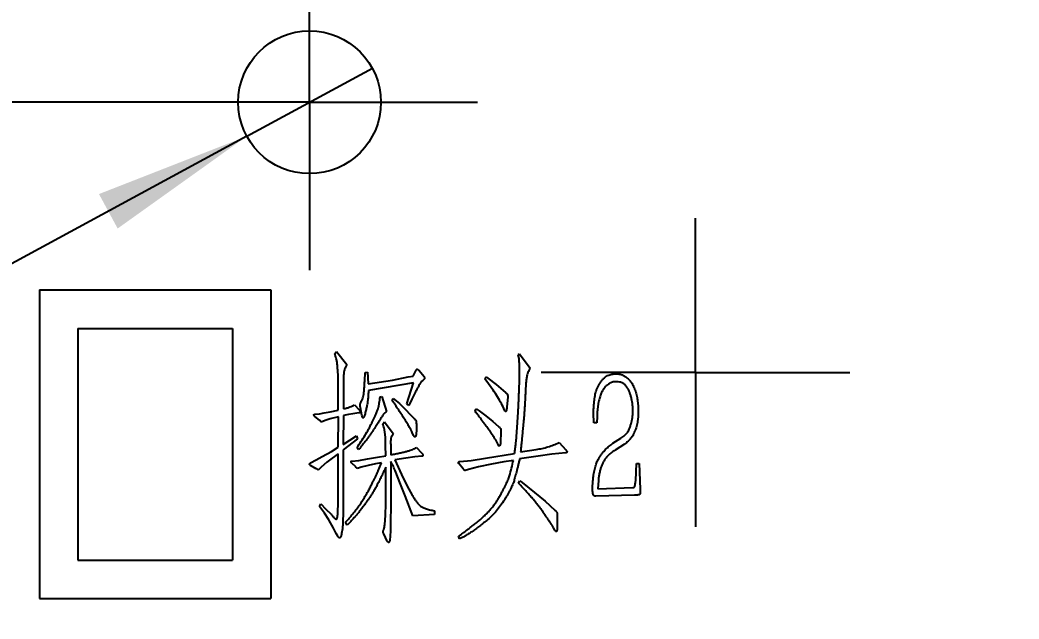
# Model space of a CAD drawing. Header units: millimetres. Extents: x 52 to 392, y 157 to 251.
# Drawn here: x 268.49 to 294.37, y 190.21 to 205.73 of the extents above; entities that cross this region are included whole.
import ezdxf

# ---------------------------------------------------------------- set-up
doc = ezdxf.new("R2010")
doc.units = ezdxf.units.MM
doc.linetypes.add('CENTERX2', pattern=[20.32, 12.7, -2.54, 2.54, -2.54])
doc.layers.add('中心线层', color=1, linetype='CENTERX2', lineweight=25)
doc.layers.add('标注层', color=150, linetype='Continuous', lineweight=25)
doc.styles.add('SLDTEXTSTYLE2', font='hyswlongfangsong.ttf')
doc.dimstyles.new('SLDDIMSTYLE0', dxfattribs={"dimtxt": 3.5, "dimasz": 4.08, "dimexe": 0, "dimexo": 0.0625, "dimgap": 0.875, "dimtad": 2, "dimrnd": 1e-09, "dimzin": 12, "dimdsep": 46, "dimtxsty": 'SLDTEXTSTYLE2', "dimsah": 1, "dimcen": 0.09, "dimadec": 0, "dimazin": 3, "dimtfac": 1, "dimtofl": 0, "dimtmove": 0, "dimatfit": 3, "dimfxl": 0, "dimfrac": 2, "dimtolj": 1, "dimtzin": 12, "dimarcsym": 0})
doc.dimstyles.new('SLDDIMSTYLE4', dxfattribs={"dimtxt": 3.5, "dimasz": 4.08, "dimexe": 0, "dimexo": 0.0625, "dimgap": 0.875, "dimtad": 2, "dimrnd": 1e-09, "dimzin": 4, "dimdsep": 46, "dimtxsty": 'SLDTEXTSTYLE2', "dimblk1": 'NONE', "dimsah": 1, "dimcen": 0, "dimadec": 0, "dimazin": 1, "dimtfac": 1, "dimtmove": 0, "dimatfit": 3, "dimldrblk": 'NONE', "dimfxl": 0, "dimfrac": 2, "dimtolj": 1, "dimtzin": 12, "dimarcsym": 0})

# ---------------------------------------------------------------- blocks, each defined once
blk = doc.blocks.new('_D_19')
at = {"layer": '标注层'}
for p, q in [((317.639, 217.601), (246.581, 217.601)), ((248.581, 217.601), (248.581, 173.601)), ((317.639, 173.601), (246.581, 173.601))]:
    blk.add_line(p, q, dxfattribs=at)
for points in [[(248.581, 217.601), (248.073, 213.521), (249.089, 213.521)], [(248.581, 173.601), (249.089, 177.681), (248.073, 177.681)]]:
    blk.add_solid(points, dxfattribs=at)
at = {"layer": '标注层', "insert": (244.07, 193.074), "char_height": 3.5, "attachment_point": 1, "rotation": 90, "style": 'SLDTEXTSTYLE2'}
blk.add_mtext('44', dxfattribs=at)
blk = doc.blocks.new('_D_20')
at = {"layer": '标注层'}
for p, q in [((259.397, 230.601), (259.397, 242.135)), ((266.989, 230.601), (257.397, 230.601)), ((259.397, 203.601), (259.397, 230.601)), ((271.639, 203.601), (257.397, 203.601))]:
    blk.add_line(p, q, dxfattribs=at)
for points in [[(259.397, 230.601), (258.889, 226.521), (259.905, 226.521)], [(259.397, 203.601), (259.905, 207.681), (258.889, 207.681)]]:
    blk.add_solid(points, dxfattribs=at)
at = {"layer": '标注层', "insert": (254.885, 239.067), "char_height": 3.5, "attachment_point": 1, "rotation": 90, "style": 'SLDTEXTSTYLE2'}
blk.add_mtext('27', dxfattribs=at)
blk = doc.blocks.new('_D_22')
at = {"layer": '标注层'}
for q in [(277.616, 204.482), (255.056, 192.258)]:
    blk.add_line((274.362, 202.72), q, dxfattribs=at)
blk.add_solid([(274.362, 202.72), (270.533, 201.222), (271.017, 200.329)], dxfattribs=at)
at = {"layer": '标注层', "char_height": 3.5, "attachment_point": 1, "rotation": 28.4532, "style": 'SLDTEXTSTYLE2'}
for s, insert in [('3.70', (256.537, 198.161)), ('%%c', (252.913, 196.214))]:
    blk.add_mtext(s, dxfattribs=dict(at, insert=insert))
blk = doc.blocks.new('_NONE')
blk = doc.blocks.new('SW_CENTERMARKSYMBOL_11')
at = {"layer": '中心线层', "color": 0}
for p, q in [((0, 2.5), (0, 4.35)), ((0, 0), (0, 2.5)), ((-2.5, 0), (-4.35, 0)), ((0, 0), (-2.5, 0)), ((0, 0), (0, -2.5)), ((0, 0), (2.5, 0)), ((2.5, 0), (4.35, 0)), ((0, -2.5), (0, -4.35))]:
    blk.add_line(p, q, dxfattribs=at)
blk = doc.blocks.new('SW_CENTERMARKSYMBOL_18')
at = {"layer": '中心线层', "color": 0}
for p, q in [((0, 2.5), (0, 4)), ((0, 0), (0, 2.5)), ((-2.5, 0), (-4, 0)), ((0, 0), (-2.5, 0)), ((0, 0), (0, -2.5)), ((0, 0), (2.5, 0)), ((2.5, 0), (4, 0)), ((0, -2.5), (0, -4))]:
    blk.add_line(p, q, dxfattribs=at)

msp = doc.modelspace()

# ---------------------------------------------------------------- linework, layer by layer
at = {"color": 7, "linetype": 'Continuous', "lineweight": 25}
for p, q in [((268.989, 198.737), (268.989, 190.737)), ((268.989, 198.737), (274.989, 198.737)), ((274.989, 198.737), (274.989, 190.737)), ((269.989, 197.737), (273.989, 197.737)), ((269.989, 197.737), (269.989, 191.737)), ((273.989, 197.737), (273.989, 191.737)), ((276.642, 197.08), (276.686, 197.14)), ((276.686, 197.14), (276.953, 196.803)), ((281.397, 197.055), (281.432, 197.085)), ((281.417, 196.959), (281.397, 197.055)), ((281.432, 197.085), (281.709, 196.713)), ((277.431, 196.601), (277.487, 196.607)), ((278.136, 196.4), (278.544, 196.481)), ((278.544, 196.481), (278.675, 196.506)), ((278.675, 196.506), (278.746, 196.642)), ((278.826, 196.647), (278.957, 196.491)), ((280.535, 196.431), (280.566, 196.486)), ((280.566, 196.486), (280.611, 196.451)), ((276.732, 195.62), (276.732, 196.33)), ((277.502, 196.461), (277.512, 196.305)), ((277.512, 196.305), (278.136, 196.4)), ((278.68, 196.33), (277.517, 196.129)), ((278.509, 195.786), (278.68, 196.33)), ((280.576, 196.375), (280.535, 196.431)), ((280.611, 196.451), (280.828, 196.29)), ((280.828, 196.29), (281.069, 196.083)), ((281.417, 196.073), (281.427, 196.475)), ((276.868, 196.189), (276.868, 195.655)), ((277.819, 195.968), (277.865, 195.977)), ((277.865, 195.977), (277.986, 195.585)), ((278.725, 196.078), (278.64, 195.907)), ((281.125, 195.968), (281.099, 195.695)), ((277.15, 195.761), (277.286, 195.62)), ((278.132, 195.867), (278.156, 195.927)), ((278.156, 195.927), (278.237, 195.862)), ((278.237, 195.862), (278.317, 195.791)), ((278.317, 195.791), (278.474, 195.635)), ((278.564, 195.741), (278.509, 195.786)), ((278.64, 195.907), (278.564, 195.741)), ((276.243, 195.358), (276.128, 195.459)), ((276.138, 195.519), (276.243, 195.529)), ((276.243, 195.529), (276.364, 195.549)), ((276.364, 195.549), (276.521, 195.575)), ((276.521, 195.575), (276.732, 195.62)), ((276.737, 195.448), (276.521, 195.393)), ((276.732, 194.659), (276.737, 195.448)), ((276.868, 195.479), (276.863, 194.734)), ((276.994, 195.509), (276.868, 195.479)), ((277.114, 195.529), (276.994, 195.509)), ((277.266, 195.549), (277.114, 195.529)), ((277.346, 195.489), (277.311, 195.686)), ((278.474, 195.635), (278.595, 195.509)), ((278.595, 195.509), (278.685, 195.419)), ((280.279, 195.595), (280.304, 195.655)), ((280.309, 195.554), (280.279, 195.595)), ((280.304, 195.655), (280.38, 195.605)), ((280.38, 195.605), (280.556, 195.474)), ((280.556, 195.474), (280.737, 195.328)), ((281.044, 195.62), (281.024, 195.666)), ((283.438, 195.459), (283.434, 195.293)), ((276.289, 195.313), (276.243, 195.358)), ((276.39, 195.353), (276.289, 195.313)), ((276.521, 195.393), (276.39, 195.353)), ((277.89, 195.267), (277.935, 195.318)), ((277.935, 195.318), (278.156, 195.021)), ((278.756, 195.258), (278.756, 195.111)), ((280.737, 195.328), (280.888, 195.197)), ((281.351, 194.935), (281.377, 195.293)), ((283.434, 195.293), (283.358, 195.293)), ((276.863, 194.734), (277.205, 194.956)), ((277.205, 194.956), (277.23, 194.88)), ((278.685, 194.965), (278.65, 195.046)), ((278.756, 195.111), (278.751, 194.996)), ((280.949, 195.026), (280.938, 194.82)), ((277.23, 194.88), (276.863, 194.593)), ((277.965, 194.442), (277.96, 194.709)), ((278.091, 194.729), (278.096, 194.467)), ((280.883, 194.714), (280.858, 194.769)), ((282.454, 194.78), (282.63, 194.593)), ((283.851, 194.764), (284.058, 194.895)), ((284.153, 194.744), (283.906, 194.588)), ((276.158, 194.331), (276.319, 194.417)), ((276.319, 194.417), (276.556, 194.553)), ((276.556, 194.553), (276.732, 194.659)), ((276.732, 194.487), (276.571, 194.381)), ((276.727, 193.198), (276.732, 194.487)), ((276.863, 194.593), (276.858, 192.947)), ((277.261, 194.598), (277.22, 194.663)), ((277.487, 194.361), (277.749, 194.407)), ((277.749, 194.407), (277.965, 194.442)), ((278.72, 194.412), (278.484, 194.377)), ((278.901, 194.427), (278.72, 194.412)), ((278.756, 194.653), (278.886, 194.518)), ((280.551, 194.377), (281.301, 194.502)), ((281.91, 194.427), (281.432, 194.357)), ((281.457, 194.538), (281.864, 194.603)), ((282.263, 194.477), (281.91, 194.427)), ((282.63, 194.518), (282.263, 194.477)), ((276.163, 194.105), (276.012, 194.19)), ((276.017, 194.26), (276.158, 194.331)), ((276.44, 194.271), (276.289, 194.14)), ((276.571, 194.381), (276.44, 194.271)), ((277.085, 194.301), (277.27, 194.321)), ((277.185, 194.15), (277.089, 194.251)), ((277.27, 194.321), (277.487, 194.361)), ((277.508, 194.19), (277.326, 194.145)), ((277.698, 194.231), (277.508, 194.19)), ((277.854, 194.26), (277.698, 194.231)), ((277.769, 194.049), (277.854, 194.26)), ((278.096, 194.291), (278.091, 193.133)), ((278.484, 194.377), (278.202, 194.331)), ((278.202, 194.331), (278.373, 193.954)), ((279.967, 194.105), (279.856, 194.236)), ((279.881, 194.291), (280.178, 194.321)), ((280.365, 194.15), (280.108, 194.084)), ((280.178, 194.321), (280.551, 194.377)), ((280.707, 194.22), (280.365, 194.15)), ((281.024, 194.281), (280.707, 194.22)), ((281.271, 194.321), (281.024, 194.281)), ((284.44, 193.797), (284.461, 194.236)), ((284.461, 194.236), (284.531, 194.236)), ((284.531, 194.236), (284.556, 193.571)), ((276.289, 194.14), (276.219, 194.075)), ((277.326, 194.145), (277.23, 194.11)), ((277.965, 193.148), (277.965, 194.145)), ((278.348, 193.702), (278.207, 194.059)), ((278.373, 193.954), (278.529, 193.636)), ((280.108, 194.084), (280.017, 194.055)), ((278.469, 193.4), (278.348, 193.702)), ((278.529, 193.636), (278.64, 193.435)), ((281.401, 193.732), (281.437, 193.793)), ((281.442, 193.692), (281.401, 193.732)), ((281.437, 193.793), (281.497, 193.747)), ((281.497, 193.747), (281.82, 193.486)), ((283.474, 193.797), (283.463, 193.586)), ((278.665, 192.881), (278.469, 193.4)), ((281.82, 193.486), (282.091, 193.259)), ((284.405, 193.42), (283.403, 193.395)), ((283.463, 193.586), (284.364, 193.616)), ((276.249, 193.123), (276.279, 193.193)), ((276.375, 192.952), (276.249, 193.123)), ((276.279, 193.193), (276.415, 193.057)), ((276.722, 192.992), (276.727, 193.198)), ((277.96, 192.947), (277.965, 193.148)), ((278.091, 193.133), (278.086, 192.735)), ((282.091, 193.259), (282.348, 193.028)), ((276.49, 192.776), (276.375, 192.952)), ((276.415, 193.057), (276.545, 192.922)), ((276.858, 192.947), (276.853, 192.746)), ((279.229, 192.917), (278.665, 192.881)), ((279.229, 193.012), (279.229, 192.917)), ((276.606, 192.565), (276.49, 192.776)), ((276.968, 192.645), (276.924, 192.715)), ((278.086, 192.735), (278.086, 192.514)), ((282.408, 192.851), (282.408, 192.6)), ((276.677, 192.424), (276.606, 192.565)), ((276.722, 192.353), (276.677, 192.424)), ((276.843, 192.544), (276.818, 192.424)), ((277.955, 192.323), (277.91, 192.418)), ((278.076, 192.343), (278.071, 192.272)), ((278.086, 192.514), (278.076, 192.343)), ((279.851, 192.358), (279.871, 192.368)), ((279.871, 192.287), (279.851, 192.358)), ((282.348, 192.509), (282.313, 192.574)), ((277.995, 192.242), (277.955, 192.323)), ((279.907, 192.303), (279.871, 192.287)), ((269.989, 191.737), (273.989, 191.737)), ((268.989, 190.737), (274.989, 190.737))]:
    msp.add_line(p, q, dxfattribs=at)
msp.add_circle((275.989, 203.601), 1.85, dxfattribs=at)
for points, knots in [([(276.732, 196.33), (276.732, 196.379), (276.731, 196.478), (276.724, 196.6), (276.716, 196.695), (276.712, 196.759), (276.707, 196.815), (276.702, 196.865), (276.694, 196.914), (276.682, 196.966), (276.664, 197.021), (276.649, 197.059), (276.642, 197.08)], [0, 0, 0, 0, 0.193489, 0.390198, 0.484726, 0.569389, 0.643363, 0.70659, 0.769235, 0.837839, 0.915172, 1, 1, 1, 1]), ([(276.953, 196.803), (276.942, 196.781), (276.923, 196.743), (276.897, 196.689), (276.883, 196.635), (276.876, 196.59), (276.873, 196.552), (276.872, 196.523), (276.87, 196.486), (276.87, 196.442), (276.868, 196.389), (276.869, 196.33), (276.867, 196.262), (276.868, 196.214), (276.868, 196.189)], [0, 0, 0, 0, 0.118234, 0.2037, 0.282519, 0.384462, 0.418924, 0.465221, 0.523361, 0.594504, 0.677526, 0.772369, 0.88026, 1, 1, 1, 1]), ([(281.427, 196.823), (281.426, 196.838), (281.425, 196.867), (281.421, 196.904), (281.42, 196.934), (281.418, 196.952), (281.417, 196.959)], [0, 0, 0, 0, 0.34013, 0.620446, 0.840245, 1, 1, 1, 1]), ([(281.427, 196.475), (281.427, 196.495), (281.426, 196.532), (281.427, 196.584), (281.428, 196.628), (281.429, 196.679), (281.43, 196.743), (281.428, 196.795), (281.427, 196.823)], [0, 0, 0, 0, 0.169491, 0.319688, 0.446288, 0.551437, 0.757412, 1, 1, 1, 1]), ([(277.311, 195.686), (277.308, 195.697), (277.304, 195.716), (277.301, 195.742), (277.298, 195.759), (277.297, 195.772), (277.304, 195.785), (277.314, 195.808), (277.33, 195.841), (277.35, 195.885), (277.373, 195.939), (277.388, 196.006), (277.4, 196.083), (277.407, 196.169), (277.411, 196.265), (277.419, 196.37), (277.424, 196.483), (277.429, 196.561), (277.431, 196.601)], [0, 0, 0, 0, 0.036564, 0.063945, 0.082426, 0.091987, 0.104859, 0.13018, 0.169746, 0.222501, 0.285827, 0.358872, 0.441135, 0.533902, 0.636834, 0.749406, 0.869885, 1, 1, 1, 1]), ([(277.487, 196.607), (277.49, 196.588), (277.494, 196.555), (277.498, 196.511), (277.502, 196.482), (277.502, 196.466), (277.502, 196.461)], [0, 0, 0, 0, 0.388358, 0.679203, 0.888245, 1, 1, 1, 1]), ([(278.746, 196.642), (278.752, 196.651), (278.762, 196.664), (278.774, 196.686), (278.786, 196.682), (278.796, 196.676), (278.81, 196.663), (278.82, 196.653), (278.826, 196.647)], [0, 0, 0, 0, 0.321303, 0.467736, 0.521102, 0.619885, 0.784877, 1, 1, 1, 1]), ([(278.957, 196.491), (278.96, 196.484), (278.965, 196.471), (278.971, 196.453), (278.965, 196.432), (278.954, 196.422), (278.947, 196.415)], [0, 0, 0, 0, 0.279852, 0.468916, 0.65798, 1, 1, 1, 1]), ([(281.709, 196.713), (281.697, 196.693), (281.674, 196.655), (281.647, 196.597), (281.627, 196.541), (281.611, 196.47), (281.601, 196.385), (281.593, 196.298), (281.59, 196.22), (281.586, 196.141), (281.581, 196.042), (281.575, 195.928), (281.57, 195.811), (281.562, 195.702), (281.557, 195.606), (281.55, 195.518), (281.541, 195.426), (281.533, 195.318), (281.521, 195.19), (281.507, 195.047), (281.494, 194.902), (281.48, 194.766), (281.468, 194.647), (281.461, 194.572), (281.457, 194.538)], [0, 0, 0, 0, 0.031262, 0.060056, 0.086947, 0.112008, 0.159198, 0.204069, 0.230527, 0.266137, 0.311255, 0.365524, 0.421485, 0.471376, 0.514822, 0.552548, 0.591652, 0.640603, 0.699121, 0.767178, 0.836247, 0.898202, 0.952674, 1, 1, 1, 1]), ([(283.358, 195.761), (283.359, 195.789), (283.363, 195.844), (283.373, 195.923), (283.385, 195.997), (283.4, 196.065), (283.42, 196.133), (283.449, 196.201), (283.485, 196.271), (283.528, 196.342), (283.575, 196.409), (283.627, 196.463), (283.682, 196.505), (283.741, 196.529), (283.797, 196.545), (283.848, 196.557), (283.894, 196.565), (283.923, 196.566), (283.937, 196.566)], [0, 0, 0, 0, 0.077408, 0.149697, 0.216913, 0.279321, 0.341629, 0.408383, 0.479828, 0.557259, 0.633353, 0.701328, 0.762392, 0.819369, 0.872926, 0.920872, 0.962715, 1, 1, 1, 1]), ([(283.937, 196.566), (283.954, 196.565), (283.989, 196.563), (284.04, 196.551), (284.089, 196.534), (284.151, 196.504), (284.225, 196.456), (284.287, 196.394), (284.33, 196.337), (284.361, 196.288), (284.388, 196.234), (284.421, 196.155), (284.457, 196.05), (284.482, 195.918), (284.499, 195.781), (284.506, 195.641), (284.508, 195.502), (284.5, 195.412), (284.496, 195.368)], [0, 0, 0, 0, 0.035674, 0.07049, 0.105932, 0.141317, 0.212343, 0.282982, 0.319899, 0.35817, 0.399672, 0.443285, 0.533085, 0.624182, 0.717145, 0.814667, 0.910508, 1, 1, 1, 1]), ([(278.947, 196.415), (278.931, 196.401), (278.899, 196.373), (278.864, 196.329), (278.836, 196.281), (278.806, 196.229), (278.768, 196.16), (278.741, 196.107), (278.725, 196.078)], [0, 0, 0, 0, 0.1558781, 0.3127264, 0.414124, 0.5621488, 0.7568883, 1, 1, 1, 1]), ([(281.024, 195.666), (280.996, 195.722), (280.937, 195.838), (280.832, 196.011), (280.712, 196.193), (280.622, 196.313), (280.576, 196.375)], [0, 0, 0, 0, 0.223859, 0.46463, 0.722574, 1, 1, 1, 1]), ([(283.947, 196.36), (283.932, 196.36), (283.902, 196.36), (283.858, 196.354), (283.814, 196.339), (283.758, 196.314), (283.692, 196.266), (283.623, 196.194), (283.566, 196.107), (283.523, 196.005), (283.49, 195.889), (283.463, 195.759), (283.446, 195.614), (283.441, 195.512), (283.438, 195.459)], [0, 0, 0, 0, 0.039111, 0.07801, 0.116969, 0.157802, 0.240617, 0.32728, 0.417666, 0.513093, 0.616412, 0.732859, 0.860265, 1, 1, 1, 1]), ([(284.334, 195.917), (284.327, 195.945), (284.313, 196.001), (284.286, 196.081), (284.251, 196.153), (284.213, 196.221), (284.166, 196.281), (284.103, 196.324), (284.029, 196.352), (283.975, 196.357), (283.947, 196.36)], [0, 0, 0, 0, 0.137638, 0.26844, 0.394567, 0.515665, 0.632315, 0.746085, 0.867037, 1, 1, 1, 1]), ([(277.22, 194.663), (277.256, 194.714), (277.328, 194.814), (277.427, 194.969), (277.518, 195.127), (277.587, 195.259), (277.636, 195.362), (277.67, 195.431), (277.698, 195.493), (277.723, 195.548), (277.742, 195.595), (277.758, 195.635), (277.769, 195.668), (277.778, 195.703), (277.787, 195.749), (277.797, 195.81), (277.808, 195.885), (277.815, 195.938), (277.819, 195.968)], [0, 0, 0, 0, 0.127949, 0.254747, 0.379925, 0.503738, 0.562541, 0.615602, 0.662485, 0.704098, 0.739102, 0.768859, 0.792084, 0.810147, 0.844696, 0.887925, 0.939351, 1, 1, 1, 1]), ([(277.517, 196.129), (277.515, 196.096), (277.51, 196.024), (277.504, 195.929), (277.493, 195.841), (277.48, 195.758), (277.459, 195.662), (277.439, 195.576), (277.421, 195.508), (277.409, 195.468), (277.396, 195.441), (277.387, 195.423), (277.371, 195.419), (277.36, 195.434), (277.354, 195.457), (277.349, 195.477), (277.346, 195.489)], [0, 0, 0, 0, 0.123003, 0.266453, 0.351948, 0.454798, 0.576408, 0.716738, 0.783666, 0.835024, 0.872596, 0.894933, 0.908144, 0.925108, 0.95546, 1, 1, 1, 1]), ([(281.069, 196.083), (281.076, 196.077), (281.088, 196.065), (281.104, 196.049), (281.115, 196.034), (281.121, 196.016), (281.124, 195.995), (281.124, 195.977), (281.125, 195.968)], [0, 0, 0, 0, 0.208128, 0.373218, 0.508773, 0.608873, 0.788711, 1, 1, 1, 1]), ([(281.377, 195.293), (281.378, 195.317), (281.381, 195.364), (281.386, 195.432), (281.389, 195.494), (281.393, 195.55), (281.396, 195.6), (281.398, 195.644), (281.4, 195.681), (281.402, 195.727), (281.404, 195.786), (281.408, 195.868), (281.412, 195.965), (281.415, 196.035), (281.417, 196.073)], [0, 0, 0, 0, 0.094689, 0.181756, 0.261141, 0.332903, 0.396982, 0.452429, 0.501156, 0.542253, 0.626354, 0.730527, 0.855684, 1, 1, 1, 1]), ([(276.868, 195.655), (276.898, 195.663), (276.955, 195.677), (277.033, 195.702), (277.098, 195.728), (277.133, 195.751), (277.15, 195.761)], [0, 0, 0, 0, 0.313136, 0.582717, 0.811121, 1, 1, 1, 1]), ([(278.65, 195.046), (278.637, 195.072), (278.607, 195.129), (278.553, 195.22), (278.489, 195.326), (278.415, 195.442), (278.339, 195.56), (278.265, 195.671), (278.198, 195.773), (278.153, 195.837), (278.132, 195.867)], [0, 0, 0, 0, 0.090306, 0.199321, 0.326752, 0.473049, 0.622941, 0.760258, 0.885865, 1, 1, 1, 1]), ([(283.358, 195.293), (283.356, 195.317), (283.353, 195.363), (283.35, 195.428), (283.349, 195.487), (283.347, 195.559), (283.349, 195.65), (283.355, 195.723), (283.358, 195.761)], [0, 0, 0, 0, 0.15459, 0.294714, 0.420417, 0.531775, 0.754521, 1, 1, 1, 1]), ([(284.058, 194.895), (284.074, 194.906), (284.106, 194.927), (284.15, 194.961), (284.187, 194.996), (284.219, 195.033), (284.249, 195.077), (284.273, 195.131), (284.298, 195.195), (284.327, 195.294), (284.358, 195.426), (284.37, 195.588), (284.363, 195.752), (284.344, 195.861), (284.334, 195.917)], [0, 0, 0, 0, 0.0529678, 0.1016446, 0.1471468, 0.1890051, 0.2335108, 0.2863081, 0.3467688, 0.4168237, 0.5627532, 0.7050999, 0.8491126, 1, 1, 1, 1]), ([(276.128, 195.459), (276.12, 195.465), (276.108, 195.476), (276.096, 195.499), (276.114, 195.516), (276.129, 195.518), (276.138, 195.519)], [0, 0, 0, 0, 0.328395, 0.527503, 0.705937, 1, 1, 1, 1]), ([(277.986, 195.585), (277.971, 195.574), (277.945, 195.556), (277.916, 195.529), (277.897, 195.504), (277.878, 195.477), (277.855, 195.44), (277.834, 195.402), (277.811, 195.365), (277.79, 195.33), (277.763, 195.29), (277.733, 195.243), (277.698, 195.191), (277.658, 195.133), (277.615, 195.068), (277.568, 195), (277.521, 194.932), (277.474, 194.868), (277.432, 194.808), (277.392, 194.756), (277.356, 194.708), (277.321, 194.666), (277.291, 194.63), (277.27, 194.608), (277.261, 194.598)], [0, 0, 0, 0, 0.044183, 0.0776672, 0.0953924, 0.1219924, 0.1576965, 0.2020376, 0.2289952, 0.2625123, 0.3015667, 0.3466778, 0.3983535, 0.4555858, 0.5185399, 0.5878993, 0.6572587, 0.7216016, 0.7807238, 0.8348605, 0.8837791, 0.9277615, 0.9660732, 1, 1, 1, 1]), ([(277.286, 195.62), (277.29, 195.612), (277.297, 195.597), (277.298, 195.573), (277.287, 195.552), (277.273, 195.55), (277.266, 195.549)], [0, 0, 0, 0, 0.292685, 0.55675, 0.767621, 1, 1, 1, 1]), ([(280.858, 194.769), (280.846, 194.79), (280.822, 194.834), (280.781, 194.901), (280.734, 194.973), (280.692, 195.037), (280.653, 195.093), (280.618, 195.141), (280.579, 195.195), (280.535, 195.256), (280.485, 195.322), (280.431, 195.394), (280.372, 195.472), (280.331, 195.526), (280.309, 195.554)], [0, 0, 0, 0, 0.074887, 0.157612, 0.246523, 0.342977, 0.397154, 0.459107, 0.529292, 0.607256, 0.69346, 0.78791, 0.88952, 1, 1, 1, 1]), ([(281.099, 195.695), (281.098, 195.68), (281.095, 195.653), (281.089, 195.618), (281.084, 195.597), (281.074, 195.58), (281.052, 195.595), (281.047, 195.61), (281.044, 195.62)], [0, 0, 0, 0, 0.287031, 0.493994, 0.63149, 0.702223, 0.801533, 1, 1, 1, 1]), ([(277.96, 194.709), (277.96, 194.741), (277.96, 194.803), (277.956, 194.889), (277.952, 194.965), (277.94, 195.051), (277.923, 195.152), (277.901, 195.229), (277.89, 195.267)], [0, 0, 0, 0, 0.172831, 0.326009, 0.460892, 0.575275, 0.787203, 1, 1, 1, 1]), ([(278.685, 195.419), (278.694, 195.409), (278.71, 195.393), (278.731, 195.371), (278.744, 195.353), (278.754, 195.333), (278.755, 195.301), (278.755, 195.274), (278.756, 195.258)], [0, 0, 0, 0, 0.207721, 0.370123, 0.488465, 0.564064, 0.726267, 1, 1, 1, 1]), ([(280.888, 195.197), (280.896, 195.19), (280.909, 195.178), (280.926, 195.16), (280.937, 195.146), (280.944, 195.133), (280.946, 195.117), (280.947, 195.095), (280.949, 195.063), (280.949, 195.039), (280.949, 195.026)], [0, 0, 0, 0, 0.158555, 0.284349, 0.37788, 0.438357, 0.508864, 0.625033, 0.787494, 1, 1, 1, 1]), ([(284.496, 195.368), (284.488, 195.323), (284.472, 195.232), (284.437, 195.123), (284.405, 195.04), (284.378, 194.985), (284.349, 194.936), (284.307, 194.877), (284.243, 194.811), (284.184, 194.767), (284.153, 194.744)], [0, 0, 0, 0, 0.186365, 0.37551, 0.466192, 0.549739, 0.62757, 0.698855, 0.841761, 1, 1, 1, 1]), ([(278.156, 195.021), (278.144, 194.997), (278.121, 194.955), (278.1, 194.901), (278.093, 194.859), (278.09, 194.822), (278.09, 194.778), (278.091, 194.746), (278.091, 194.729)], [0, 0, 0, 0, 0.267716, 0.470208, 0.567022, 0.684712, 0.831335, 1, 1, 1, 1]), ([(278.751, 194.996), (278.75, 194.987), (278.748, 194.971), (278.743, 194.95), (278.736, 194.935), (278.726, 194.927), (278.714, 194.926), (278.704, 194.934), (278.694, 194.947), (278.688, 194.959), (278.685, 194.965)], [0, 0, 0, 0, 0.20132, 0.355819, 0.474748, 0.557834, 0.630054, 0.722243, 0.836433, 1, 1, 1, 1]), ([(281.301, 194.502), (281.305, 194.532), (281.315, 194.589), (281.325, 194.661), (281.332, 194.724), (281.339, 194.783), (281.344, 194.855), (281.349, 194.907), (281.351, 194.935)], [0, 0, 0, 0, 0.2059287, 0.3973351, 0.5039569, 0.6415272, 0.8061454, 1, 1, 1, 1]), ([(280.938, 194.82), (280.937, 194.803), (280.936, 194.774), (280.931, 194.737), (280.925, 194.712), (280.916, 194.696), (280.905, 194.691), (280.895, 194.694), (280.887, 194.702), (280.885, 194.709), (280.883, 194.714)], [0, 0, 0, 0, 0.28906, 0.509775, 0.660518, 0.751487, 0.812377, 0.862222, 0.917864, 1, 1, 1, 1]), ([(281.864, 194.603), (281.915, 194.611), (282.017, 194.629), (282.166, 194.668), (282.312, 194.717), (282.406, 194.759), (282.454, 194.78)], [0, 0, 0, 0, 0.250769, 0.5004993, 0.7492834, 1, 1, 1, 1]), ([(283.337, 193.858), (283.341, 193.886), (283.348, 193.94), (283.363, 194.018), (283.378, 194.09), (283.395, 194.157), (283.414, 194.218), (283.434, 194.273), (283.455, 194.322), (283.487, 194.378), (283.527, 194.439), (283.573, 194.505), (283.617, 194.561), (283.674, 194.622), (283.752, 194.69), (283.818, 194.739), (283.851, 194.764)], [0, 0, 0, 0, 0.0788208, 0.1518362, 0.2203803, 0.2845355, 0.3430813, 0.396836, 0.4466244, 0.4923738, 0.5753254, 0.6496712, 0.7150343, 0.7726935, 0.8832736, 1, 1, 1, 1]), ([(278.096, 194.467), (278.137, 194.475), (278.216, 194.489), (278.328, 194.511), (278.429, 194.534), (278.517, 194.558), (278.594, 194.581), (278.659, 194.604), (278.712, 194.627), (278.742, 194.645), (278.756, 194.653)], [0, 0, 0, 0, 0.1827501, 0.3482941, 0.4981928, 0.6305041, 0.7469093, 0.8468587, 0.931138, 1, 1, 1, 1]), ([(278.886, 194.518), (278.893, 194.511), (278.905, 194.498), (278.919, 194.48), (278.926, 194.464), (278.928, 194.447), (278.92, 194.431), (278.907, 194.428), (278.901, 194.427)], [0, 0, 0, 0, 0.246172, 0.435785, 0.58602, 0.693653, 0.852043, 1, 1, 1, 1]), ([(282.63, 194.593), (282.638, 194.583), (282.652, 194.567), (282.667, 194.541), (282.653, 194.52), (282.639, 194.518), (282.63, 194.518)], [0, 0, 0, 0, 0.374918, 0.605805, 0.759907, 1, 1, 1, 1]), ([(283.906, 194.588), (283.875, 194.566), (283.815, 194.526), (283.736, 194.46), (283.669, 194.39), (283.618, 194.313), (283.579, 194.234), (283.544, 194.154), (283.518, 194.066), (283.499, 193.988), (283.486, 193.922), (283.48, 193.875), (283.475, 193.835), (283.474, 193.809), (283.474, 193.797)], [0, 0, 0, 0, 0.121131, 0.229688, 0.329478, 0.427714, 0.521978, 0.611457, 0.704437, 0.813602, 0.869238, 0.918881, 0.961933, 1, 1, 1, 1]), ([(276.012, 194.19), (276.005, 194.195), (275.994, 194.203), (275.984, 194.223), (275.995, 194.246), (276.009, 194.255), (276.017, 194.26)], [0, 0, 0, 0, 0.263718, 0.455711, 0.673197, 1, 1, 1, 1]), ([(277.089, 194.251), (277.083, 194.257), (277.073, 194.267), (277.064, 194.284), (277.069, 194.299), (277.079, 194.3), (277.085, 194.301)], [0, 0, 0, 0, 0.382384, 0.614614, 0.774886, 1, 1, 1, 1]), ([(277.23, 194.11), (277.224, 194.113), (277.205, 194.122), (277.193, 194.139), (277.185, 194.15)], [0, 0, 0, 0, 0.350266, 1, 1, 1, 1]), ([(278.207, 194.059), (278.197, 194.082), (278.177, 194.126), (278.148, 194.188), (278.121, 194.242), (278.104, 194.275), (278.096, 194.291)], [0, 0, 0, 0, 0.295857, 0.561742, 0.795131, 1, 1, 1, 1]), ([(279.856, 194.236), (279.853, 194.239), (279.846, 194.246), (279.845, 194.264), (279.854, 194.286), (279.872, 194.289), (279.881, 194.291)], [0, 0, 0, 0, 0.148945, 0.379571, 0.64399, 1, 1, 1, 1]), ([(279.871, 192.368), (279.874, 192.37), (279.885, 192.376), (279.907, 192.392), (279.941, 192.418), (279.987, 192.453), (280.046, 192.497), (280.116, 192.552), (280.199, 192.615), (280.291, 192.685), (280.387, 192.762), (280.478, 192.843), (280.564, 192.925), (280.643, 193.009), (280.717, 193.095), (280.785, 193.181), (280.846, 193.27), (280.901, 193.36), (280.95, 193.449), (280.996, 193.532), (281.036, 193.61), (281.072, 193.683), (281.103, 193.75), (281.13, 193.812), (281.153, 193.869), (281.186, 193.971), (281.227, 194.12), (281.256, 194.254), (281.271, 194.321)], [0, 0, 0, 0, 0.004596, 0.015621, 0.032842, 0.056265, 0.08571, 0.121542, 0.163633, 0.211928, 0.262662, 0.311943, 0.359637, 0.406489, 0.451749, 0.496374, 0.539883, 0.582585, 0.6237, 0.662096, 0.697644, 0.730227, 0.760401, 0.787639, 0.812518, 0.834416, 0.917251, 1, 1, 1, 1]), ([(281.432, 194.357), (281.424, 194.325), (281.41, 194.263), (281.388, 194.174), (281.368, 194.092), (281.349, 194.015), (281.33, 193.944), (281.312, 193.88), (281.296, 193.821), (281.279, 193.768), (281.26, 193.715), (281.237, 193.661), (281.212, 193.603), (281.181, 193.541), (281.145, 193.476), (281.105, 193.407), (281.062, 193.335), (280.999, 193.236), (280.916, 193.116), (280.81, 192.983), (280.7, 192.866), (280.586, 192.766), (280.474, 192.678), (280.368, 192.597), (280.268, 192.522), (280.175, 192.458), (280.091, 192.402), (280.019, 192.358), (279.959, 192.325), (279.922, 192.309), (279.907, 192.303)], [0, 0, 0, 0, 0.036824, 0.07113, 0.103127, 0.132882, 0.16047, 0.185478, 0.208178, 0.22873, 0.248928, 0.271034, 0.29498, 0.320659, 0.348736, 0.378475, 0.40989, 0.443768, 0.510978, 0.574537, 0.634575, 0.691517, 0.745147, 0.795287, 0.841952, 0.885229, 0.92345, 0.95525, 0.98069, 1, 1, 1, 1]), ([(276.219, 194.075), (276.216, 194.075), (276.209, 194.074), (276.198, 194.081), (276.182, 194.091), (276.17, 194.099), (276.163, 194.105)], [0, 0, 0, 0, 0.115511, 0.317243, 0.602534, 1, 1, 1, 1]), ([(276.924, 192.715), (276.956, 192.751), (277.019, 192.822), (277.108, 192.931), (277.192, 193.038), (277.27, 193.144), (277.343, 193.249), (277.41, 193.354), (277.471, 193.457), (277.526, 193.558), (277.575, 193.654), (277.62, 193.741), (277.659, 193.817), (277.692, 193.884), (277.72, 193.939), (277.74, 193.985), (277.758, 194.02), (277.766, 194.041), (277.769, 194.049)], [0, 0, 0, 0, 0.091245, 0.179694, 0.265424, 0.348417, 0.42911, 0.50707, 0.582911, 0.656308, 0.725036, 0.786409, 0.840631, 0.886867, 0.926168, 0.958334, 0.982721, 1, 1, 1, 1]), ([(277.965, 194.145), (277.946, 194.103), (277.909, 194.023), (277.854, 193.905), (277.8, 193.796), (277.746, 193.695), (277.697, 193.6), (277.646, 193.514), (277.599, 193.435), (277.538, 193.343), (277.466, 193.24), (277.386, 193.129), (277.314, 193.034), (277.249, 192.955), (277.191, 192.888), (277.141, 192.83), (277.096, 192.781), (277.059, 192.74), (277.028, 192.707), (277.002, 192.681), (276.984, 192.66), (276.973, 192.649), (276.968, 192.645)], [0, 0, 0, 0, 0.075693, 0.147135, 0.214323, 0.277471, 0.336767, 0.391905, 0.44252, 0.489783, 0.574961, 0.650132, 0.71591, 0.771775, 0.820216, 0.862228, 0.898942, 0.929537, 0.954292, 0.974376, 0.989522, 1, 1, 1, 1]), ([(280.017, 194.055), (280.015, 194.055), (280.008, 194.058), (279.998, 194.069), (279.983, 194.084), (279.973, 194.097), (279.967, 194.105)], [0, 0, 0, 0, 0.103025, 0.302874, 0.606231, 1, 1, 1, 1]), ([(282.313, 192.574), (282.309, 192.58), (282.3, 192.596), (282.283, 192.622), (282.26, 192.657), (282.233, 192.699), (282.199, 192.749), (282.16, 192.806), (282.116, 192.871), (282.067, 192.944), (282.013, 193.023), (281.949, 193.106), (281.881, 193.194), (281.807, 193.286), (281.724, 193.381), (281.636, 193.481), (281.541, 193.585), (281.475, 193.656), (281.442, 193.692)], [0, 0, 0, 0, 0.0153113, 0.0377466, 0.066588, 0.1022765, 0.1446628, 0.1934585, 0.248664, 0.3107144, 0.3786059, 0.4517104, 0.5302899, 0.6135407, 0.702175, 0.7959443, 0.8952128, 1, 1, 1, 1]), ([(283.403, 193.395), (283.391, 193.395), (283.367, 193.394), (283.342, 193.418), (283.332, 193.448), (283.327, 193.482), (283.323, 193.527), (283.322, 193.606), (283.325, 193.717), (283.333, 193.81), (283.337, 193.858)], [0, 0, 0, 0, 0.069547, 0.137082, 0.184508, 0.251595, 0.341431, 0.454491, 0.714396, 1, 1, 1, 1]), ([(284.364, 193.616), (284.376, 193.617), (284.396, 193.618), (284.416, 193.639), (284.42, 193.665), (284.428, 193.697), (284.433, 193.743), (284.438, 193.778), (284.44, 193.797)], [0, 0, 0, 0, 0.1543175, 0.2710429, 0.363562, 0.5145147, 0.7263842, 1, 1, 1, 1]), ([(278.64, 193.435), (278.658, 193.403), (278.693, 193.343), (278.748, 193.263), (278.8, 193.197), (278.843, 193.152), (278.882, 193.124), (278.915, 193.105), (278.954, 193.087), (278.998, 193.07), (279.048, 193.053), (279.103, 193.039), (279.164, 193.025), (279.207, 193.016), (279.229, 193.012)], [0, 0, 0, 0, 0.1454617, 0.2725859, 0.3816997, 0.4735992, 0.5183567, 0.568297, 0.6242599, 0.6861379, 0.7541187, 0.8290227, 0.9112723, 1, 1, 1, 1]), ([(284.556, 193.571), (284.557, 193.558), (284.558, 193.536), (284.559, 193.506), (284.559, 193.485), (284.559, 193.468), (284.553, 193.454), (284.548, 193.437), (284.529, 193.427), (284.5, 193.424), (284.458, 193.419), (284.424, 193.42), (284.405, 193.42)], [0, 0, 0, 0, 0.138502, 0.24224, 0.319353, 0.361981, 0.420056, 0.48785, 0.540295, 0.640426, 0.792575, 1, 1, 1, 1]), ([(276.545, 192.922), (276.555, 192.911), (276.572, 192.891), (276.598, 192.864), (276.62, 192.841), (276.639, 192.823), (276.654, 192.807), (276.666, 192.799), (276.675, 192.791), (276.68, 192.791), (276.682, 192.79)], [0, 0, 0, 0, 0.224266, 0.417787, 0.586381, 0.724554, 0.832364, 0.916002, 0.972365, 1, 1, 1, 1]), ([(276.682, 192.79), (276.685, 192.792), (276.692, 192.796), (276.699, 192.808), (276.705, 192.825), (276.71, 192.848), (276.715, 192.876), (276.718, 192.91), (276.721, 192.949), (276.722, 192.977), (276.722, 192.992)], [0, 0, 0, 0, 0.046151, 0.109963, 0.197386, 0.306427, 0.439105, 0.599369, 0.787504, 1, 1, 1, 1]), ([(277.91, 192.418), (277.905, 192.429), (277.898, 192.446), (277.891, 192.468), (277.895, 192.482), (277.9, 192.495), (277.906, 192.514), (277.916, 192.538), (277.925, 192.569), (277.933, 192.607), (277.938, 192.653), (277.944, 192.726), (277.951, 192.825), (277.957, 192.906), (277.96, 192.947)], [0, 0, 0, 0, 0.067565, 0.104188, 0.121297, 0.147542, 0.184295, 0.231567, 0.290658, 0.362824, 0.449295, 0.549231, 0.769787, 1, 1, 1, 1]), ([(282.348, 193.028), (282.355, 193.021), (282.369, 193.008), (282.386, 192.991), (282.397, 192.976), (282.404, 192.962), (282.406, 192.945), (282.407, 192.921), (282.409, 192.889), (282.408, 192.865), (282.408, 192.851)], [0, 0, 0, 0, 0.154563, 0.279767, 0.371719, 0.437497, 0.509947, 0.63071, 0.792844, 1, 1, 1, 1]), ([(276.853, 192.746), (276.852, 192.729), (276.851, 192.691), (276.849, 192.643), (276.845, 192.604), (276.845, 192.579), (276.843, 192.56), (276.843, 192.549), (276.843, 192.544)], [0, 0, 0, 0, 0.251605, 0.562826, 0.714868, 0.84067, 0.933428, 1, 1, 1, 1]), ([(282.408, 192.6), (282.408, 192.584), (282.407, 192.556), (282.404, 192.52), (282.399, 192.496), (282.39, 192.481), (282.378, 192.477), (282.366, 192.482), (282.356, 192.493), (282.351, 192.503), (282.348, 192.509)], [0, 0, 0, 0, 0.264779, 0.467504, 0.606064, 0.690079, 0.747215, 0.809663, 0.886892, 1, 1, 1, 1]), ([(276.818, 192.424), (276.815, 192.41), (276.81, 192.385), (276.802, 192.351), (276.792, 192.328), (276.781, 192.312), (276.766, 192.307), (276.75, 192.314), (276.736, 192.33), (276.727, 192.345), (276.722, 192.353)], [0, 0, 0, 0, 0.216408, 0.389348, 0.518331, 0.607179, 0.674373, 0.747608, 0.854861, 1, 1, 1, 1]), ([(278.071, 192.272), (278.07, 192.261), (278.066, 192.242), (278.06, 192.217), (278.051, 192.201), (278.038, 192.192), (278.025, 192.196), (278.015, 192.206), (278.004, 192.221), (277.998, 192.235), (277.995, 192.242)], [0, 0, 0, 0, 0.212517, 0.3763757, 0.4897292, 0.5663533, 0.6390453, 0.7266683, 0.84268, 1, 1, 1, 1])]:
    msp.add_open_spline(points, degree=3, knots=knots, dxfattribs=at)

# ---------------------------------------------------------------- block references
at = {"layer": '中心线层'}
for name, p in [('SW_CENTERMARKSYMBOL_11', (275.989, 203.601)), ('SW_CENTERMARKSYMBOL_18', (285.989, 196.601))]:
    msp.add_blockref(name, p, dxfattribs=at)

# ---------------------------------------------------------------- dimensions: what is measured, and where the dimension line sits
at = {"layer": '标注层'}
for base, p1, p2, picture, middle in [((259.397, 230.601), (271.639, 203.601), (266.989, 230.601), '_D_20', (259.397, 240.601)), ((248.581, 173.601), (317.639, 217.601), (317.639, 173.601), '_D_19', (248.581, 194.61))]:
    dim = msp.add_linear_dim(base=base, p1=p1, p2=p2, angle=90, dimstyle='SLDDIMSTYLE0', dxfattribs=at)
    dim.commit()
    dim.dimension.update_dxf_attribs({"geometry": picture, "text_midpoint": middle, "dimtype": 160})
dim = msp.add_diameter_dim_2p(p1=(277.616, 204.482), p2=(274.362, 202.72), dimstyle='SLDDIMSTYLE4', dxfattribs=at)
dim.commit()
dim.dimension.update_dxf_attribs({"geometry": '_D_22', "text_midpoint": (259.397, 194.61), "dimtype": 163})

doc.saveas('drawing.dxf')
